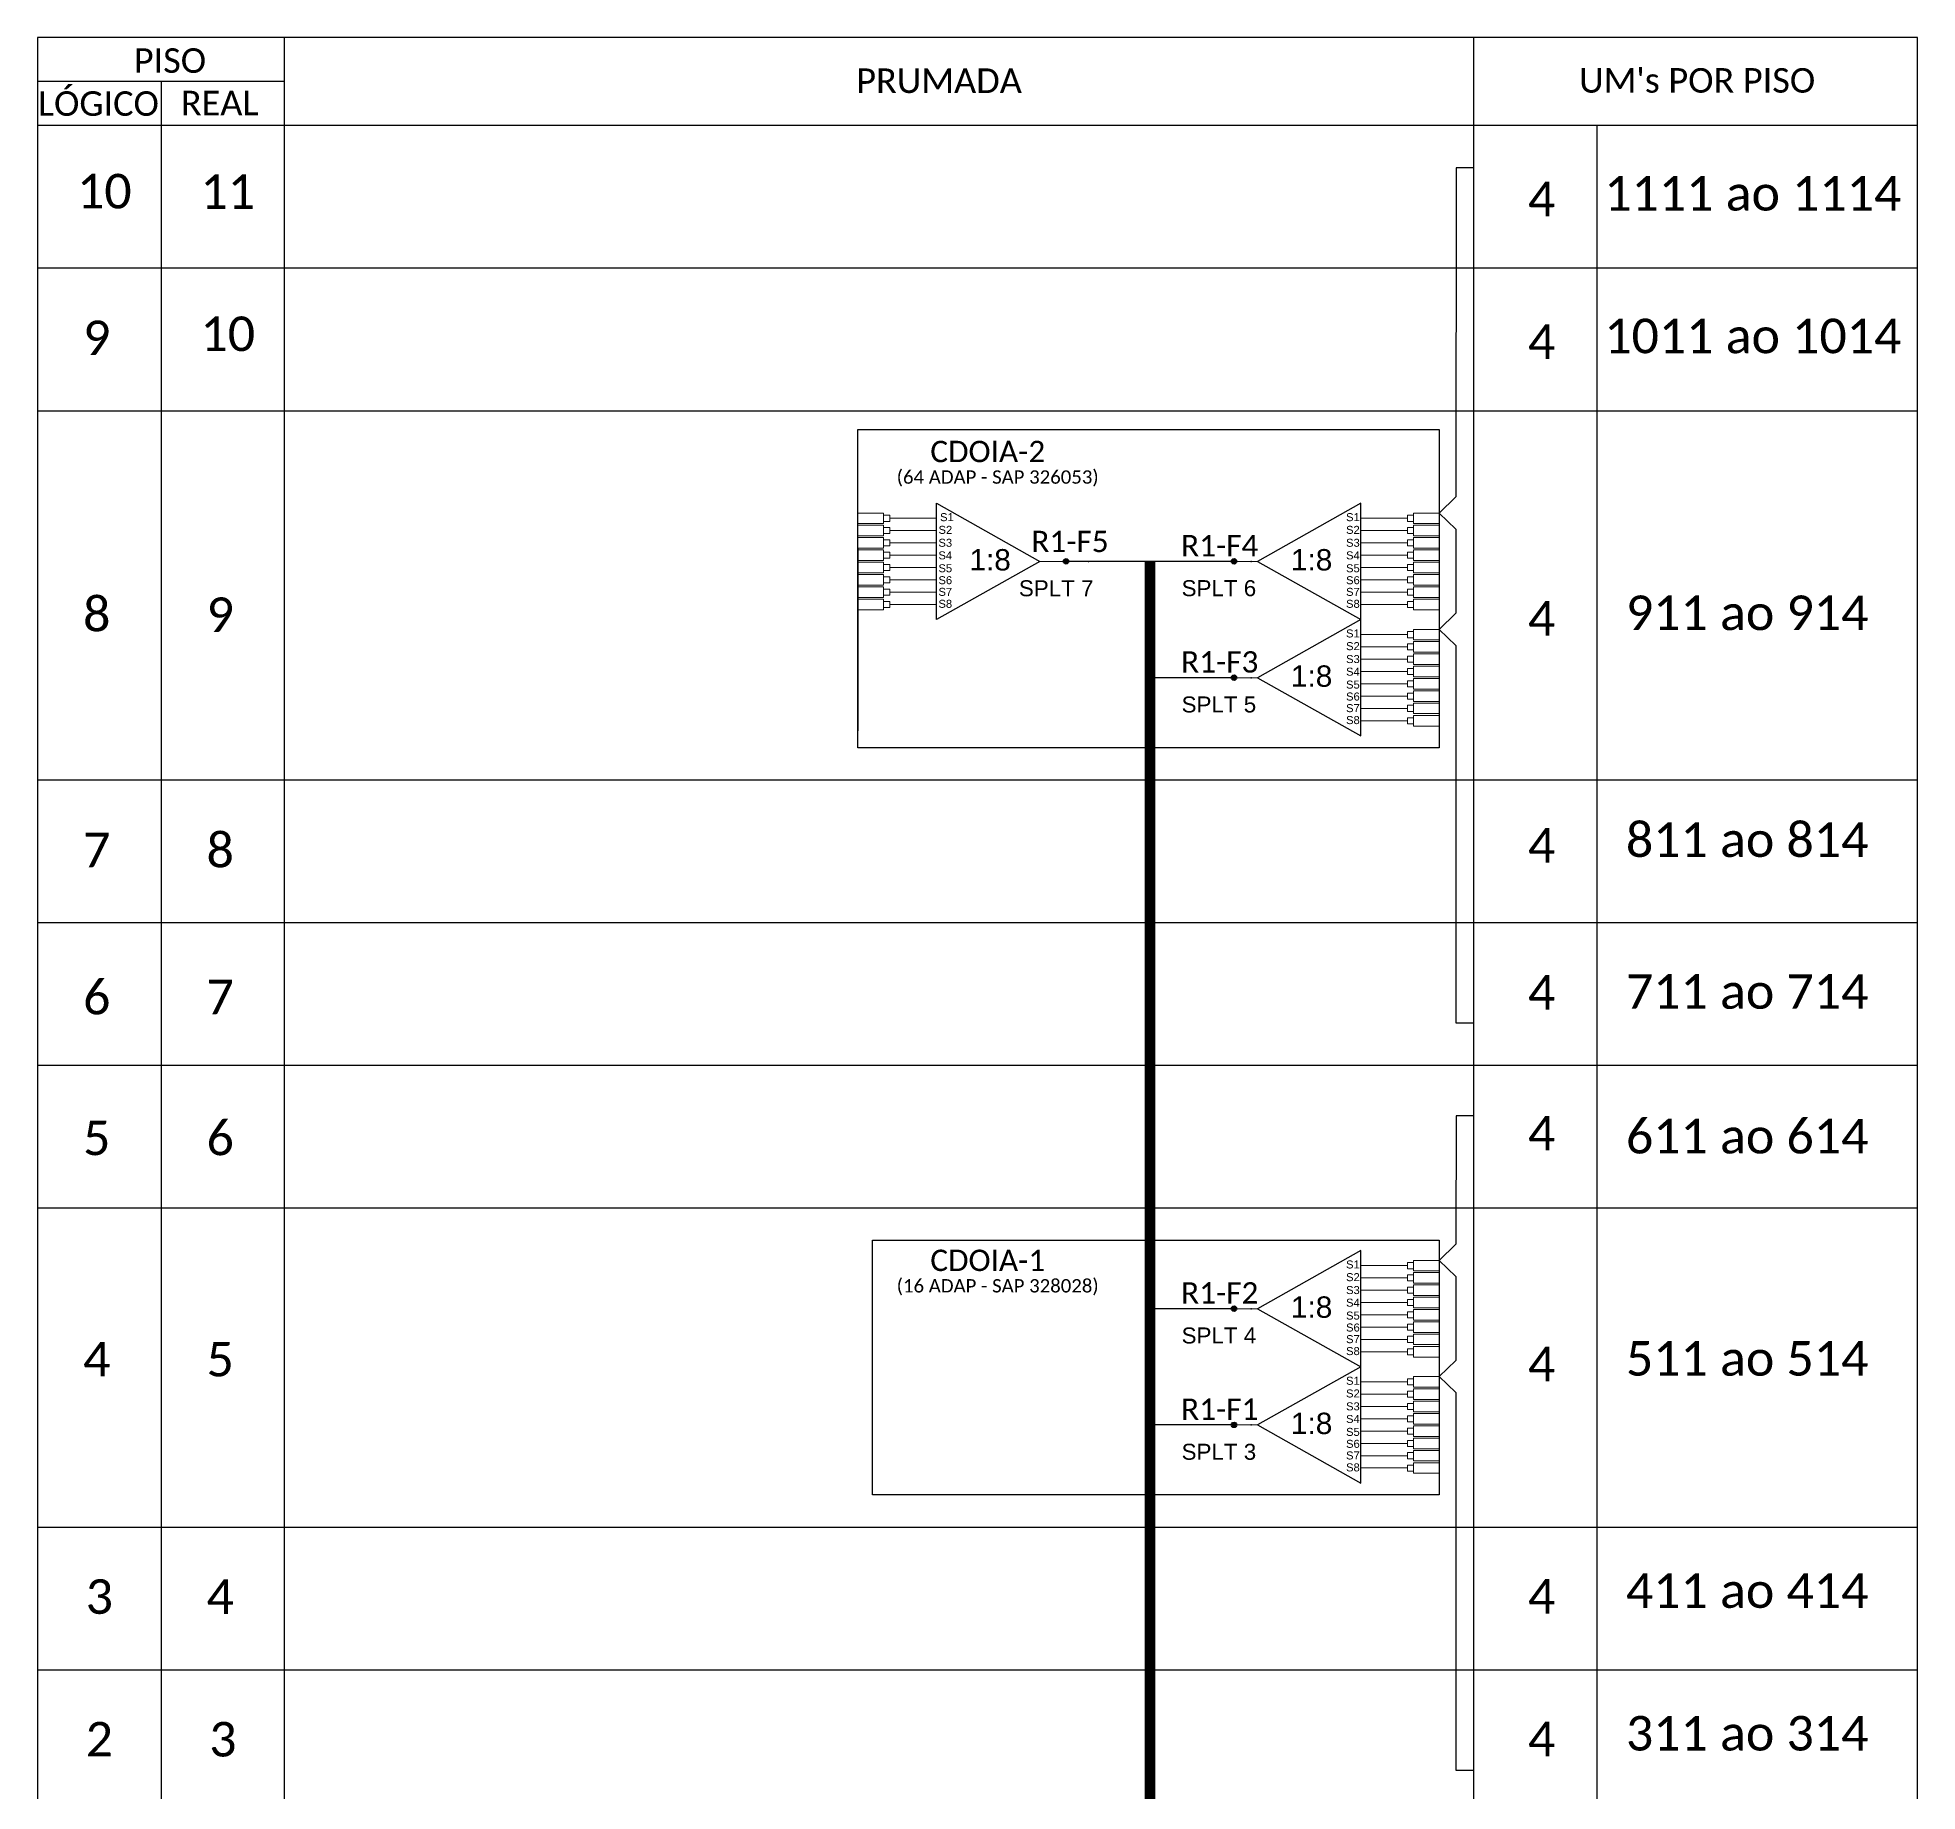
# Model space of a CAD drawing. Extents: x -4 to 1779, y 1 to 598.
# Drawn here: x 1360.3 to 1536.5, y 152.7 to 317.1 of the extents above; entities that cross this region are included whole.
import ezdxf
from ezdxf.enums import TextEntityAlignment as Align

# ---------------------------------------------------------------- set-up
doc = ezdxf.new("R2010")
doc.units = 0
doc.layers.add('DROP DE CLIENTE', color=140, linetype='Continuous', plot=False)
doc.styles.add('ARIAL', font='arial.ttf')
doc.styles.add('WMF-Calibri0', font='calibri.ttf')

# ---------------------------------------------------------------- blocks, each defined once
blk = doc.blocks.new('SPLT_1-8_SC-APC')
at = {"color": 1}
blk.add_lwpolyline([(-7.37, -2.1), (-17.04, -7.55), (-7.37, -13), (-7.37, -2.1)], dxfattribs=at)
at = {"color": 3, "lineweight": 0}
for points in [[(-2.99, -3.51), (-7.37, -3.51)], [(-2.41, -3.02), (-2.41, -4)], [(-2.41, -3.02), (0, -3.02)], [(-7.37, -4.66), (-2.99, -4.66)], [(-2.41, -4), (0, -4)], [(-2.41, -4.17), (-2.41, -5.16)], [(-2.41, -4.17), (0, -4.17)], [(-2.41, -5.16), (0, -5.16)], [(-7.37, -5.82), (-2.99, -5.82)], [(-7.37, -6.97), (-2.99, -6.97)], [(-2.41, -5.32), (-2.41, -6.31)], [(-2.41, -5.32), (0, -5.32)], [(-2.41, -6.31), (0, -6.31)], [(-2.41, -6.48), (-2.41, -7.46)], [(-2.41, -6.48), (0, -6.48)], [(-7.37, -8.12), (-2.99, -8.12)], [(-2.41, -7.46), (0, -7.46)], [(-2.41, -7.63), (-2.41, -8.62)], [(-2.41, -7.63), (0, -7.63)], [(-2.41, -8.62), (0, -8.62)], [(-2.41, -8.78), (-2.41, -9.77)], [(-2.41, -8.78), (0, -8.78)], [(-7.37, -9.28), (-2.99, -9.28)], [(-7.37, -10.43), (-2.99, -10.43)], [(-2.41, -9.77), (0, -9.77)], [(-2.41, -9.94), (-2.41, -10.92)], [(-2.41, -9.94), (0, -9.94)], [(-7.37, -11.58), (-2.99, -11.58)], [(-2.41, -10.92), (0, -10.92)], [(-2.41, -11.09), (-2.41, -12.08)], [(-2.41, -11.09), (0, -11.09)], [(-2.41, -12.08), (0, -12.08)]]:
    blk.add_lwpolyline(points, dxfattribs=at)
for points in [[(-2.99, -3.22), (-2.41, -3.22), (-2.41, -3.8), (-2.99, -3.8)], [(-2.99, -4.38), (-2.41, -4.38), (-2.41, -4.95), (-2.99, -4.95)], [(-2.99, -5.53), (-2.41, -5.53), (-2.41, -6.1), (-2.99, -6.1)], [(-2.99, -6.68), (-2.41, -6.68), (-2.41, -7.26), (-2.99, -7.26)], [(-2.99, -7.84), (-2.41, -7.84), (-2.41, -8.41), (-2.99, -8.41)], [(-2.99, -8.99), (-2.41, -8.99), (-2.41, -9.56), (-2.99, -9.56)], [(-2.99, -10.14), (-2.41, -10.14), (-2.41, -10.72), (-2.99, -10.72)], [(-2.99, -11.3), (-2.41, -11.3), (-2.41, -11.87), (-2.99, -11.87)]]:
    blk.add_lwpolyline(points, close=True, dxfattribs=at)
at = {"color": 1, "lineweight": 0}
blk.add_lwpolyline([(-17.04, -7.55), (-19.26, -7.55)], dxfattribs=at)
at = {"color": 1, "style": 'ARIAL'}
for s, height, p in [('S1', 0.75, (-8.74, -3.78)), ('S2', 0.75, (-8.74, -4.97)), ('1:8', 2, (-13.91, -8.4)), ('S3', 0.75, (-8.74, -6.18)), ('S4', 0.75, (-8.74, -7.36)), ('S5', 0.75, (-8.74, -8.57)), ('S6', 0.75, (-8.74, -9.69)), ('S7', 0.75, (-8.74, -10.78)), ('S8', 0.75, (-8.74, -11.9))]:
    blk.add_text(s, height=height, dxfattribs=at).set_placement(p)
blk = doc.blocks.new('SPLITTER_')
blk.add_point((0, 0))
at = {"style": 'ARIAL', "flags": 4}
blk.add_attdef('SPLT', (0, -3.26), '', height=1.5, dxfattribs=at)
blk = doc.blocks.new('SPLT_1-8_SC-APC_ESQ')
at = {"color": 3, "lineweight": 0}
for points in [[(2.41, -3.02), (0, -3.02)], [(2.41, -3.02), (2.41, -4)], [(2.99, -3.51), (7.37, -3.51)], [(2.41, -4), (0, -4)], [(2.41, -4.17), (0, -4.17)], [(2.41, -5.16), (0, -5.16)], [(2.41, -4.17), (2.41, -5.16)], [(7.37, -4.66), (2.99, -4.66)], [(2.41, -5.32), (0, -5.32)], [(2.41, -6.31), (0, -6.31)], [(2.41, -6.48), (0, -6.48)], [(2.41, -5.32), (2.41, -6.31)], [(2.41, -6.48), (2.41, -7.46)], [(7.37, -5.82), (2.99, -5.82)], [(7.37, -6.97), (2.99, -6.97)], [(2.41, -7.46), (0, -7.46)], [(2.41, -7.63), (0, -7.63)], [(2.41, -8.62), (0, -8.62)], [(2.41, -8.78), (0, -8.78)], [(2.41, -7.63), (2.41, -8.62)], [(2.41, -8.78), (2.41, -9.77)], [(7.37, -8.12), (2.99, -8.12)], [(2.41, -9.77), (0, -9.77)], [(2.41, -9.94), (0, -9.94)], [(2.41, -9.94), (2.41, -10.92)], [(7.37, -9.28), (2.99, -9.28)], [(7.37, -10.43), (2.99, -10.43)], [(2.41, -10.92), (0, -10.92)], [(2.41, -11.09), (0, -11.09)], [(2.41, -12.08), (0, -12.08)], [(2.41, -11.09), (2.41, -12.08)], [(7.37, -11.58), (2.99, -11.58)]]:
    blk.add_lwpolyline(points, dxfattribs=at)
for points in [[(2.99, -3.22), (2.41, -3.22), (2.41, -3.8), (2.99, -3.8)], [(2.99, -4.38), (2.41, -4.38), (2.41, -4.95), (2.99, -4.95)], [(2.99, -5.53), (2.41, -5.53), (2.41, -6.1), (2.99, -6.1)], [(2.99, -6.68), (2.41, -6.68), (2.41, -7.26), (2.99, -7.26)], [(2.99, -7.84), (2.41, -7.84), (2.41, -8.41), (2.99, -8.41)], [(2.99, -8.99), (2.41, -8.99), (2.41, -9.56), (2.99, -9.56)], [(2.99, -10.14), (2.41, -10.14), (2.41, -10.72), (2.99, -10.72)], [(2.99, -11.3), (2.41, -11.3), (2.41, -11.87), (2.99, -11.87)]]:
    blk.add_lwpolyline(points, close=True, dxfattribs=at)
at = {"color": 1}
blk.add_lwpolyline([(7.37, -2.1), (17.04, -7.55), (7.37, -13), (7.37, -2.1)], dxfattribs=at)
at = {"color": 1, "lineweight": 0}
blk.add_lwpolyline([(17.04, -7.55), (19.26, -7.55)], dxfattribs=at)
at = {"color": 1, "style": 'ARIAL'}
for s, height, p in [('S1', 0.75, (7.7, -3.78)), ('S2', 0.75, (7.56, -4.97)), ('S3', 0.75, (7.55, -6.18)), ('S4', 0.75, (7.55, -7.36)), ('1:8', 2, (10.45, -8.4)), ('S5', 0.75, (7.55, -8.57)), ('S6', 0.75, (7.55, -9.69)), ('S7', 0.75, (7.55, -10.78)), ('S8', 0.75, (7.55, -11.9))]:
    blk.add_text(s, height=height, dxfattribs=at).set_placement(p)

msp = doc.modelspace()

# ---------------------------------------------------------------- hatches: boundary and pattern name
h = msp.add_hatch(color=3)
h.dxf.hatch_style = 1
edge = h.paths.add_edge_path()
edge.add_arc((1456.7, 267.96), 0.256, 0, 360)
h = msp.add_hatch(color=3)
h.dxf.hatch_style = 1
edge = h.paths.add_edge_path()
edge.add_arc((1472.44, 267.96), 0.256, 0, 360)
h = msp.add_hatch(color=3)
h.dxf.hatch_style = 1
edge = h.paths.add_edge_path()
edge.add_arc((1472.44, 257.06), 0.256, 0, 360)
h = msp.add_hatch(color=3)
h.dxf.hatch_style = 1
edge = h.paths.add_edge_path()
edge.add_arc((1472.44, 197.92), 0.256, 0, 360)
h = msp.add_hatch(color=3)
h.dxf.hatch_style = 1
edge = h.paths.add_edge_path()
edge.add_arc((1472.44, 187.03), 0.256, 0, 360)

# ---------------------------------------------------------------- linework, layer by layer
at = {"color": 0}
for points in [[(1536.48, 317.05), (1360.32, 317.05)], [(1383.46, 312.94), (1360.32, 312.94)]]:
    msp.add_lwpolyline(points, dxfattribs=at)
for points in [[(1360.32, 317.05), (1360.32, 104.47), (1536.48, 104.47), (1536.48, 317.05)], [(1383.46, 104.47), (1383.46, 317.05)], [(1494.89, 317.05), (1494.89, 104.47)], [(1371.89, 312.94), (1371.89, 104.47)], [(1360.32, 308.83), (1536.48, 308.83)], [(1506.47, 104.47), (1506.47, 308.83)], [(1360.32, 295.46), (1536.48, 295.46)], [(1360.32, 282.08), (1536.48, 282.08)], [(1360.32, 247.48), (1536.48, 247.48)], [(1360.32, 234.1), (1536.48, 234.1)], [(1360.32, 220.73), (1536.48, 220.73)], [(1360.32, 207.36), (1536.48, 207.36)], [(1360.32, 177.44), (1536.48, 177.44)], [(1360.32, 164.07), (1536.48, 164.07)]]:
    msp.add_lwpolyline(points)
at = {"color": 3}
for points in [[(1494.9, 304.84), (1493.25, 304.84), (1493.24, 274), (1491.68, 272.49), (1493.24, 270.98), (1493.24, 263.1), (1491.68, 261.59), (1493.24, 260.08), (1493.24, 224.7), (1494.89, 224.7)], [(1494.9, 216.01), (1493.25, 216.01), (1493.24, 203.96), (1491.68, 202.45), (1493.24, 200.94), (1493.24, 193.06), (1491.68, 191.56), (1493.24, 190.05), (1493.24, 154.66), (1494.89, 154.66)]]:
    msp.add_lwpolyline(points, dxfattribs=at)
at = {"color": 1}
for points in [[(1437.19, 280.33), (1491.68, 280.33), (1491.68, 250.49), (1437.19, 250.49)], [(1438.55, 204.35), (1491.68, 204.35), (1491.68, 180.46), (1438.55, 180.46)]]:
    msp.add_lwpolyline(points, close=True, dxfattribs=at)
at = {"color": 5}
for points in [[(1464.54, 267.96), (1456.7, 267.96)], [(1472.41, 267.96), (1464.57, 267.96)], [(1472.41, 257.06), (1464.57, 257.06)], [(1472.41, 197.92), (1464.57, 197.92)], [(1472.41, 187.03), (1464.57, 187.03)]]:
    msp.add_lwpolyline(points, dxfattribs=at)
at = {"color": 5, "const_width": 1}
msp.add_lwpolyline([(1464.57, 267.96), (1464.57, 131.96), (1460.94, 131.96), (1460.94, 126.94)], dxfattribs=at)
at = {"color": 3}
for centre in [(1456.7, 267.96), (1472.44, 267.96), (1472.44, 257.06), (1472.44, 197.92), (1472.44, 187.03)]:
    msp.add_circle(centre, 0.256, dxfattribs=at)
at = {"layer": 'DROP DE CLIENTE', "color": 1}
msp.add_line((1437.19, 269.2), (1437.19, 252.09), dxfattribs=at)

# ---------------------------------------------------------------- block references
msp.add_blockref('SPLT_1-8_SC-APC_ESQ', (1437.19, 275.51))
at = {"color": 3}
for p in [(1491.68, 275.51), (1491.68, 264.61), (1491.68, 205.47), (1491.68, 194.57)]:
    msp.add_blockref('SPLT_1-8_SC-APC', p, dxfattribs=at)
ref = msp.add_blockref('SPLITTER_', (1458.81, 267.95), dxfattribs=dict(xscale=-1))
ref.add_attrib('SPLT', 'SPLT 7', (1452.28, 264.69), dxfattribs={"height": 1.5, "style": 'ARIAL'})
ref = msp.add_blockref('SPLITTER_', (1474.06, 267.96), dxfattribs=dict(xscale=-1))
ref.add_attrib('SPLT', 'SPLT 6', (1467.53, 264.7), dxfattribs={"height": 1.5, "style": 'ARIAL'})
ref = msp.add_blockref('SPLITTER_', (1474.06, 257.06), dxfattribs=dict(xscale=-1))
ref.add_attrib('SPLT', 'SPLT 5', (1467.53, 253.8), dxfattribs={"height": 1.5, "style": 'ARIAL'})
ref = msp.add_blockref('SPLITTER_', (1474.06, 197.92), dxfattribs=dict(xscale=-1))
ref.add_attrib('SPLT', 'SPLT 4', (1467.53, 194.66), dxfattribs={"height": 1.5, "style": 'ARIAL'})
ref = msp.add_blockref('SPLITTER_', (1474.06, 187.03), dxfattribs=dict(xscale=-1))
ref.add_attrib('SPLT', 'SPLT 3', (1467.53, 183.76), dxfattribs={"height": 1.5, "style": 'ARIAL'})

# ---------------------------------------------------------------- texts
at = {"color": 0, "style": 'WMF-Calibri0'}
for s, p in [('     PISO', (1365.28, 313.75)), ('PRUMADA', (1437.04, 311.86)), ("UM's POR PISO", (1504.78, 311.89)), ('  LÓGICO', (1358.73, 309.72)), ('    REAL', (1370.5, 309.77))]:
    msp.add_text(s, height=2.3, dxfattribs=at).set_placement(p)
at = {"color": 7, "style": 'WMF-Calibri0'}
for s, p in [('10', (1366.57, 302.66)), ('11', (1378.14, 302.62)), ('10', (1378.14, 289.29))]:
    msp.add_text(s, height=3.24, dxfattribs=at).set_placement(p, align=Align.MIDDLE_CENTER)
for s, p in [('1111 ao 1114', (1507.14, 300.84)), ('1011 ao 1014', (1507.14, 287.47)), ('911 ao 914', (1509.17, 261.52)), ('811 ao 814', (1509.17, 240.26)), ('711 ao 714', (1509.17, 226.03)), ('611 ao 614', (1509.17, 212.47)), ('511 ao 514', (1509.17, 191.64)), ('411 ao 414', (1509.17, 169.88)), ('311 ao 314', (1509.17, 156.51))]:
    msp.add_text(s, height=3.24, dxfattribs=at).set_placement(p)
at = {"color": 1, "style": 'WMF-Calibri0'}
for s, p in [('CDOIA-2', (1443.98, 277.26)), ('CDOIA-1', (1443.98, 201.45))]:
    msp.add_text(s, height=2, dxfattribs=at).set_placement(p)
for s, p in [('(64 ADAP - SAP 326053)', (1450.29, 275.24)), ('(16 ADAP - SAP 328028)', (1450.29, 199.44))]:
    msp.add_text(s, height=1.25, dxfattribs=at).set_placement(p, align=Align.CENTER)
at = {"color": 5, "style": 'WMF-Calibri0'}
for s, p in [('R1-F5', (1453.45, 268.83)), ('R1-F4', (1467.48, 268.44)), ('R1-F3', (1467.48, 257.54)), ('R1-F2', (1467.48, 198.4)), ('R1-F1', (1467.48, 187.5))]:
    msp.add_text(s, height=2, dxfattribs=at).set_placement(p)
at = {"color": 7, "style": 'WMF-Calibri0', "flags": 4}
for tag, p in [('4', (1501.27, 301.93)), ('9', (1365.86, 288.91)), ('4', (1501.27, 288.56)), ('8', (1365.86, 263.03)), ('9', (1377.43, 262.96)), ('4', (1501.27, 262.61)), ('7', (1365.86, 240.91)), ('8', (1377.43, 240.91)), ('4', (1501.27, 241.34)), ('4', (1501.27, 227.57)), ('6', (1365.86, 227.13)), ('7', (1377.43, 227.13)), ('5', (1365.86, 213.93)), ('6', (1377.43, 213.93)), ('4', (1501.27, 214.37)), ('4', (1365.86, 193.19)), ('5', (1377.43, 193.19)), ('4', (1501.27, 192.73)), ('3', (1366.1, 170.94)), ('4', (1377.43, 170.94)), ('4', (1501.27, 170.97)), ('2', (1366.1, 157.57)), ('3', (1377.68, 157.57)), ('4', (1501.27, 157.6))]:
    msp.add_attdef(tag, text='XX', height=3.24, dxfattribs=at).set_placement(p, align=Align.MIDDLE_CENTER)

doc.saveas('drawing.dxf')
